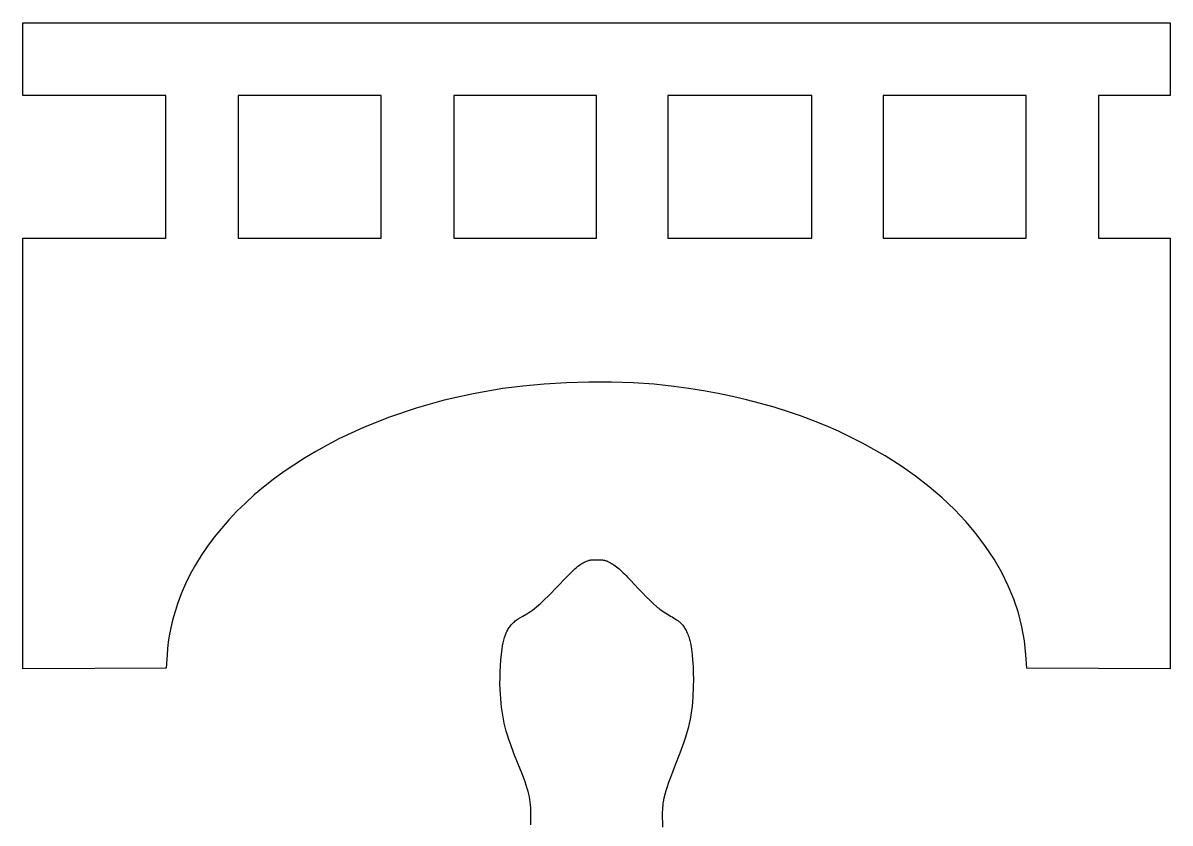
# Model space of a CAD drawing. Extents: x 83 to 120.4, y -76.4 to -39.4.
# Drawn here: x 88.849 to 92.307, y -57.649 to -55.237 of the extents above; entities that cross this region are included whole.
import ezdxf

# ---------------------------------------------------------------- set-up
doc = ezdxf.new("R2010")
doc.units = 0
doc.layers.add('BLACK', color=7, linetype='CONTINUOUS')

msp = doc.modelspace()

# ---------------------------------------------------------------- linework, layer by layer
at = {"layer": 'BLACK', "linetype": 'CONTINUOUS'}
for p, q in [((88.849389, -55.455256), (88.849389, -55.236534)), ((88.849389, -55.236534), (92.306611, -55.236534)), ((92.306611, -55.236534), (92.306611, -55.455256)), ((89.279778, -55.455256), (88.849389, -55.455256)), ((89.279778, -55.885645), (89.279778, -55.455256)), ((89.928889, -55.455256), (89.4985, -55.455256)), ((89.4985, -55.455256), (89.4985, -55.885645)), ((89.928889, -55.885645), (89.928889, -55.455256)), ((90.578, -55.455256), (90.147611, -55.455256)), ((90.147611, -55.455256), (90.147611, -55.885645)), ((90.578, -55.885645), (90.578, -55.455256)), ((91.227111, -55.455256), (90.793194, -55.455256)), ((90.793194, -55.455256), (90.793194, -55.885645)), ((91.227111, -55.885645), (91.227111, -55.455256)), ((91.872694, -55.455256), (91.442306, -55.455256)), ((91.442306, -55.455256), (91.442306, -55.885645)), ((91.872694, -55.885645), (91.872694, -55.455256)), ((92.306611, -55.455256), (92.091417, -55.455256)), ((92.091417, -55.455256), (92.091417, -55.885645)), ((88.849389, -57.183867), (88.849389, -55.885645)), ((88.849389, -55.885645), (89.279778, -55.885645)), ((89.4985, -55.885645), (89.928889, -55.885645)), ((90.147611, -55.885645), (90.578, -55.885645)), ((90.793194, -55.885645), (91.227111, -55.885645)), ((91.442306, -55.885645), (91.872694, -55.885645)), ((92.091417, -55.885645), (92.306611, -55.885645)), ((92.306611, -55.885645), (92.306611, -57.183867)), ((90.295778, -56.338964), (90.20611, -56.354568)), ((90.356137, -56.331312), (90.295778, -56.338964)), ((90.420408, -56.325564), (90.356137, -56.331312)), ((90.487208, -56.321744), (90.420408, -56.325564)), ((90.555158, -56.31987), (90.487208, -56.321744)), ((90.622876, -56.319965), (90.555158, -56.31987)), ((90.688982, -56.322048), (90.622876, -56.319965)), ((90.752094, -56.32614), (90.688982, -56.322048)), ((90.810833, -56.332262), (90.752094, -56.32614)), ((90.85613, -56.338483), (90.810833, -56.332262)), ((90.900732, -56.345636), (90.85613, -56.338483)), ((90.944634, -56.353718), (90.900732, -56.345636)), ((90.119044, -56.374278), (90.034833, -56.397928)), ((90.20611, -56.354568), (90.119044, -56.374278)), ((90.987829, -56.362727), (90.944634, -56.353718)), ((91.030307, -56.37266), (90.987829, -56.362727)), ((91.072064, -56.383514), (91.030307, -56.37266)), ((91.113091, -56.395287), (91.072064, -56.383514)), ((90.034833, -56.397928), (89.953732, -56.425351)), ((91.15338, -56.407977), (91.113091, -56.395287)), ((91.192926, -56.421579), (91.15338, -56.407977)), ((91.231721, -56.436093), (91.192926, -56.421579)), ((89.875994, -56.456378), (89.838466, -56.473192)), ((89.953732, -56.425351), (89.875994, -56.456378)), ((91.269756, -56.451516), (91.231721, -56.436093)), ((91.307026, -56.467844), (91.269756, -56.451516)), ((89.801873, -56.490844), (89.766248, -56.509313)), ((89.838466, -56.473192), (89.801873, -56.490844)), ((91.343523, -56.485076), (91.307026, -56.467844)), ((91.379239, -56.503208), (91.343523, -56.485076)), ((89.766248, -56.509313), (89.731623, -56.528579)), ((91.414168, -56.522238), (91.379239, -56.503208)), ((91.448303, -56.542164), (91.414168, -56.522238)), ((89.698028, -56.54862), (89.665496, -56.569417)), ((89.731623, -56.528579), (89.698028, -56.54862)), ((91.494888, -56.571704), (91.448303, -56.542164)), ((89.634059, -56.590947), (89.603748, -56.61319)), ((89.665496, -56.569417), (89.634059, -56.590947)), ((91.539086, -56.602717), (91.494888, -56.571704)), ((89.603748, -56.61319), (89.574595, -56.636124)), ((91.580836, -56.635115), (91.539086, -56.602717)), ((89.546632, -56.65973), (89.519889, -56.683986)), ((89.574595, -56.636124), (89.546632, -56.65973)), ((91.620072, -56.668806), (91.580836, -56.635115)), ((89.519889, -56.683986), (89.494401, -56.708872)), ((91.656734, -56.703703), (91.620072, -56.668806)), ((89.494401, -56.708872), (89.470196, -56.734365)), ((91.690756, -56.739715), (91.656734, -56.703703)), ((89.447309, -56.760446), (89.425769, -56.787093)), ((89.470196, -56.734365), (89.447309, -56.760446)), ((91.722077, -56.776754), (91.690756, -56.739715)), ((89.425769, -56.787093), (89.40561, -56.814285)), ((91.750633, -56.814729), (91.722077, -56.776754)), ((89.40561, -56.814285), (89.386862, -56.842002)), ((91.776362, -56.853552), (91.750633, -56.814729)), ((89.369558, -56.870223), (89.353728, -56.898926)), ((89.386862, -56.842002), (89.369558, -56.870223)), ((90.523944, -56.873017), (90.527403, -56.870448)), ((90.527403, -56.870448), (90.53077, -56.868154)), ((90.53077, -56.868154), (90.534091, -56.866097)), ((90.534091, -56.866097), (90.537414, -56.864239)), ((90.537414, -56.864239), (90.540789, -56.862543)), ((90.540789, -56.862543), (90.544263, -56.860969)), ((90.544263, -56.860969), (90.547883, -56.859482)), ((90.547883, -56.859482), (90.551699, -56.858042)), ((90.551699, -56.858042), (90.554702, -56.857098)), ((90.554702, -56.857098), (90.556213, -56.856692)), ((90.556213, -56.856692), (90.557748, -56.856328)), ((90.557748, -56.856328), (90.559318, -56.856007)), ((90.559318, -56.856007), (90.560937, -56.855727)), ((90.560937, -56.855727), (90.562618, -56.855489)), ((90.562618, -56.855489), (90.564372, -56.85529)), ((90.564372, -56.85529), (90.566214, -56.855131)), ((90.566214, -56.855131), (90.568155, -56.855011)), ((90.568155, -56.855011), (90.572386, -56.854886)), ((90.572386, -56.854886), (90.577168, -56.85491)), ((90.577168, -56.85491), (90.582602, -56.855078)), ((90.582602, -56.855078), (90.588676, -56.855266)), ((90.588676, -56.855266), (90.591314, -56.855392)), ((90.591314, -56.855392), (90.593728, -56.855548)), ((90.593728, -56.855548), (90.595948, -56.855741)), ((90.595948, -56.855741), (90.598006, -56.855979)), ((90.598006, -56.855979), (90.599932, -56.856267)), ((90.599932, -56.856267), (90.601758, -56.856613)), ((90.601758, -56.856613), (90.603514, -56.857023)), ((90.603514, -56.857023), (90.605232, -56.857505)), ((90.605232, -56.857505), (90.606943, -56.858065)), ((90.606943, -56.858065), (90.608677, -56.85871)), ((90.608677, -56.85871), (90.610465, -56.859446)), ((90.610465, -56.859446), (90.612339, -56.860281)), ((90.612339, -56.860281), (90.61433, -56.861222)), ((90.61433, -56.861222), (90.616469, -56.862275)), ((90.616469, -56.862275), (90.619821, -56.864028)), ((90.619821, -56.864028), (90.623287, -56.866028)), ((90.623287, -56.866028), (90.626861, -56.868271)), ((90.626861, -56.868271), (90.630538, -56.870751)), ((90.630538, -56.870751), (90.634311, -56.873464)), ((91.7992, -56.893134), (91.776362, -56.853552)), ((89.353728, -56.898926), (89.339406, -56.928091)), ((90.48714, -56.907995), (90.498535, -56.896316)), ((90.498535, -56.896316), (90.503564, -56.891305)), ((90.503564, -56.891305), (90.508211, -56.886795)), ((90.508211, -56.886795), (90.512524, -56.882749)), ((90.512524, -56.882749), (90.516552, -56.87913)), ((90.516552, -56.87913), (90.520343, -56.875898)), ((90.520343, -56.875898), (90.523944, -56.873017)), ((90.634311, -56.873464), (90.638175, -56.876402)), ((90.638175, -56.876402), (90.642125, -56.879563)), ((90.642125, -56.879563), (90.646155, -56.882939)), ((90.646155, -56.882939), (90.650259, -56.886526)), ((90.650259, -56.886526), (90.654432, -56.890319)), ((90.654432, -56.890319), (90.658669, -56.894312)), ((90.658669, -56.894312), (90.662963, -56.8985)), ((90.662963, -56.8985), (90.667309, -56.902877)), ((90.667309, -56.902877), (90.671701, -56.90744)), ((91.819083, -56.933383), (91.7992, -56.893134)), ((89.339406, -56.928091), (89.326622, -56.957697)), ((90.436059, -56.960482), (90.458729, -56.937376)), ((90.458729, -56.937376), (90.48714, -56.907995)), ((90.671701, -56.90744), (90.680604, -56.917097)), ((90.680604, -56.917097), (90.692099, -56.929763)), ((90.692099, -56.929763), (90.704105, -56.942586)), ((91.83595, -56.974212), (91.819083, -56.933383)), ((89.326622, -56.957697), (89.315408, -56.987723)), ((90.417969, -56.978338), (90.436059, -56.960482)), ((90.704105, -56.942586), (90.716241, -56.955185)), ((90.716241, -56.955185), (90.728123, -56.967182)), ((90.728123, -56.967182), (90.73937, -56.978197)), ((91.849737, -57.015531), (91.83595, -56.974212)), ((89.308807, -57.007644), (89.303012, -57.027234)), ((89.315408, -56.987723), (89.308807, -57.007644)), ((90.379538, -57.010686), (90.385141, -57.006757)), ((90.385141, -57.006757), (90.390871, -57.002414)), ((90.390871, -57.002414), (90.396874, -56.997529)), ((90.396874, -56.997529), (90.403294, -56.991974)), ((90.403294, -56.991974), (90.410277, -56.98562)), ((90.410277, -56.98562), (90.417969, -56.978338)), ((90.73937, -56.978197), (90.7496, -56.987849)), ((90.7496, -56.987849), (90.758432, -56.995761)), ((90.758432, -56.995761), (90.762203, -56.998945)), ((90.762203, -56.998945), (90.765482, -57.001552)), ((90.765482, -57.001552), (90.768921, -57.004045)), ((90.768921, -57.004045), (90.77295, -57.006857)), ((90.77295, -57.006857), (90.777426, -57.009886)), ((89.303012, -57.027234), (89.298002, -57.046559)), ((90.325377, -57.046544), (90.32785, -57.044145)), ((90.32785, -57.044145), (90.330434, -57.041808)), ((90.330434, -57.041808), (90.333134, -57.03953)), ((90.333134, -57.03953), (90.335951, -57.037305)), ((90.335951, -57.037305), (90.34195, -57.032999)), ((90.34195, -57.032999), (90.348453, -57.028854)), ((90.348453, -57.028854), (90.355484, -57.024835)), ((90.355484, -57.024835), (90.36813, -57.017818)), ((90.36813, -57.017818), (90.373916, -57.01433)), ((90.373916, -57.01433), (90.379538, -57.010686)), ((90.777426, -57.009886), (90.782204, -57.013035)), ((90.782204, -57.013035), (90.787141, -57.016203)), ((90.787141, -57.016203), (90.792093, -57.019292)), ((90.792093, -57.019292), (90.796915, -57.022202)), ((90.796915, -57.022202), (90.801465, -57.024835)), ((90.801465, -57.024835), (90.8059, -57.027411)), ((90.8059, -57.027411), (90.810388, -57.03016)), ((90.810388, -57.03016), (90.814808, -57.032998)), ((90.814808, -57.032998), (90.819034, -57.035842)), ((90.819034, -57.035842), (90.822942, -57.038606)), ((90.822942, -57.038606), (90.826409, -57.041206)), ((90.826409, -57.041206), (90.827938, -57.042418)), ((90.827938, -57.042418), (90.82931, -57.043558)), ((90.82931, -57.043558), (90.83051, -57.044615)), ((91.860382, -57.057251), (91.849737, -57.015531)), ((89.293757, -57.065687), (89.290256, -57.084681)), ((89.298002, -57.046559), (89.293757, -57.065687)), ((90.303382, -57.081872), (90.304736, -57.078369)), ((90.304736, -57.078369), (90.306168, -57.074982)), ((90.306168, -57.074982), (90.30768, -57.071707)), ((90.30768, -57.071707), (90.309275, -57.06854)), ((90.309275, -57.06854), (90.310957, -57.065477)), ((90.310957, -57.065477), (90.312727, -57.062512)), ((90.312727, -57.062512), (90.314589, -57.059641)), ((90.314589, -57.059641), (90.316546, -57.05686)), ((90.316546, -57.05686), (90.3186, -57.054164)), ((90.3186, -57.054164), (90.320755, -57.05155)), ((90.320755, -57.05155), (90.323013, -57.049011)), ((90.323013, -57.049011), (90.325377, -57.046544)), ((90.83051, -57.044615), (90.831522, -57.045578)), ((90.831522, -57.045578), (90.833664, -57.047766)), ((90.833664, -57.047766), (90.835796, -57.050188)), ((90.835796, -57.050188), (90.837911, -57.052828)), ((90.837911, -57.052828), (90.839999, -57.055669)), ((90.839999, -57.055669), (90.84205, -57.058691)), ((90.84205, -57.058691), (90.844057, -57.061879)), ((90.844057, -57.061879), (90.84601, -57.065213)), ((90.84601, -57.065213), (90.8479, -57.068676)), ((90.8479, -57.068676), (90.849718, -57.072252)), ((90.849718, -57.072252), (90.851455, -57.075921)), ((90.851455, -57.075921), (90.853102, -57.079666)), ((91.86782, -57.099282), (91.860382, -57.057251)), ((89.287478, -57.10361), (89.285404, -57.122539)), ((89.290256, -57.084681), (89.287478, -57.10361)), ((90.29499, -57.114643), (90.296721, -57.105597)), ((90.296721, -57.105597), (90.298681, -57.097144)), ((90.298681, -57.097144), (90.300894, -57.089248)), ((90.300894, -57.089248), (90.303382, -57.081872)), ((90.853102, -57.079666), (90.85465, -57.08347)), ((90.85465, -57.08347), (90.85609, -57.087315)), ((90.85609, -57.087315), (90.857414, -57.091183)), ((90.857414, -57.091183), (90.858611, -57.095057)), ((90.858611, -57.095057), (90.859674, -57.098918)), ((90.859674, -57.098918), (90.86222, -57.110744)), ((90.86222, -57.110744), (90.864443, -57.124748)), ((91.870317, -57.120386), (91.86782, -57.099282)), ((89.284011, -57.141534), (89.281542, -57.182103)), ((89.285404, -57.122539), (89.284011, -57.141534)), ((90.28996, -57.156743), (90.291554, -57.139881)), ((90.291554, -57.139881), (90.293465, -57.124318)), ((90.293465, -57.124318), (90.29499, -57.114643)), ((90.864443, -57.124748), (90.866319, -57.140627)), ((90.866319, -57.140627), (90.867823, -57.158079)), ((91.871989, -57.141534), (91.870317, -57.120386)), ((91.874458, -57.182103), (91.871989, -57.141534)), ((89.281542, -57.182103), (89.065642, -57.183162)), ((90.287803, -57.192581), (90.288703, -57.174458)), ((90.288703, -57.174458), (90.28996, -57.156743)), ((90.867823, -57.158079), (90.86893, -57.176801)), ((90.86893, -57.176801), (90.869616, -57.19649)), ((92.090711, -57.183162), (91.874458, -57.182103)), ((89.065642, -57.183162), (88.849389, -57.183867)), ((90.287155, -57.22826), (90.287281, -57.210663)), ((90.287281, -57.210663), (90.287803, -57.192581)), ((90.869616, -57.19649), (90.869855, -57.216844)), ((90.869855, -57.216844), (90.869622, -57.23756)), ((92.306611, -57.183867), (92.090711, -57.183162)), ((90.287446, -57.244924), (90.287155, -57.22826)), ((90.288174, -57.260208), (90.287446, -57.244924)), ((90.869622, -57.23756), (90.86849, -57.268682)), ((90.290405, -57.2871), (90.288174, -57.260208)), ((90.867553, -57.283012), (90.866318, -57.296747)), ((90.86849, -57.268682), (90.867553, -57.283012)), ((90.29181, -57.299752), (90.290405, -57.2871)), ((90.293446, -57.312027), (90.29181, -57.299752)), ((90.295342, -57.324039), (90.293446, -57.312027)), ((90.864747, -57.310056), (90.862802, -57.323106)), ((90.866318, -57.296747), (90.864747, -57.310056)), ((90.297528, -57.335902), (90.295342, -57.324039)), ((90.300032, -57.347731), (90.297528, -57.335902)), ((90.302885, -57.359639), (90.300032, -57.347731)), ((90.857637, -57.349108), (90.85434, -57.362397)), ((90.860445, -57.336068), (90.857637, -57.349108)), ((90.862802, -57.323106), (90.860445, -57.336068)), ((90.306114, -57.37174), (90.302885, -57.359639)), ((90.30975, -57.384149), (90.306114, -57.37174)), ((90.313821, -57.39698), (90.30975, -57.384149)), ((90.850516, -57.376102), (90.846128, -57.390393)), ((90.85434, -57.362397), (90.850516, -57.376102)), ((90.318356, -57.410346), (90.313821, -57.39698)), ((90.328937, -57.439143), (90.318356, -57.410346)), ((90.841136, -57.405438), (90.829192, -57.438465)), ((90.846128, -57.390393), (90.841136, -57.405438)), ((90.341725, -57.471452), (90.328937, -57.439143)), ((90.829192, -57.438465), (90.814377, -57.476532)), ((90.35353, -57.500875), (90.341725, -57.471452)), ((90.814377, -57.476532), (90.806998, -57.495148)), ((90.362657, -57.524835), (90.35353, -57.500875)), ((90.366324, -57.535203), (90.362657, -57.524835)), ((90.795275, -57.526437), (90.790723, -57.539741)), ((90.800665, -57.511678), (90.795275, -57.526437)), ((90.806998, -57.495148), (90.800665, -57.511678)), ((90.369448, -57.544731), (90.366324, -57.535203)), ((90.372074, -57.553593), (90.369448, -57.544731)), ((90.374243, -57.561966), (90.372074, -57.553593)), ((90.375997, -57.570023), (90.374243, -57.561966)), ((90.786906, -57.551903), (90.783718, -57.563239)), ((90.790723, -57.539741), (90.786906, -57.551903)), ((90.37738, -57.57794), (90.375997, -57.570023)), ((90.378434, -57.585893), (90.37738, -57.57794)), ((90.3792, -57.594056), (90.378434, -57.585893)), ((90.379723, -57.602605), (90.3792, -57.594056)), ((90.777595, -57.593812), (90.77678, -57.605413)), ((90.778155, -57.588894), (90.777595, -57.593812)), ((90.778817, -57.584693), (90.778155, -57.588894)), ((90.781057, -57.574064), (90.778817, -57.584693)), ((90.783718, -57.563239), (90.781057, -57.574064)), ((90.380043, -57.611715), (90.379723, -57.602605)), ((90.380249, -57.632318), (90.380043, -57.611715)), ((90.776361, -57.618727), (90.77633, -57.63298)), ((90.77678, -57.605413), (90.776361, -57.618727)), ((90.379954, -57.653862), (90.380249, -57.632318)), ((90.77633, -57.63298), (90.776676, -57.647402)), ((90.776676, -57.647402), (90.777388, -57.661221))]:
    msp.add_line(p, q, dxfattribs=at)

doc.saveas('drawing.dxf')
